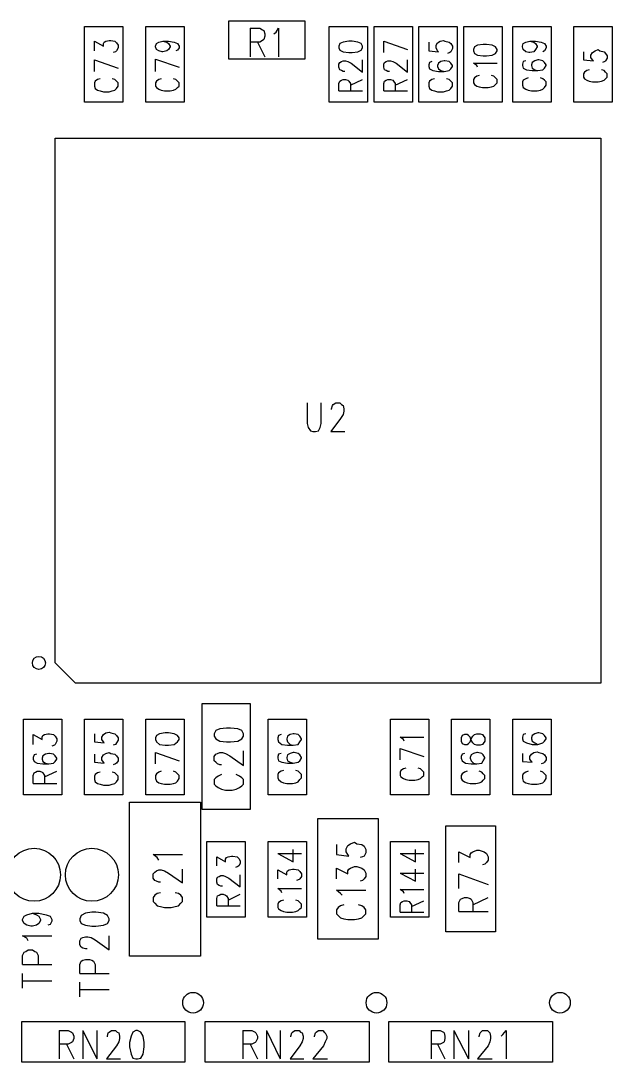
# Model space of a CAD drawing. Extents: x 11.9 to 28.1, y 10.8 to 21.2.
# Drawn here: x 20.896 to 21.621, y 15.791 to 17.069 of the extents above; entities that cross this region are included whole.
import ezdxf

# ---------------------------------------------------------------- set-up
doc = ezdxf.new("R2010")
doc.units = 0
doc.header["$MEASUREMENT"] = 0
doc.layers.add('LAYNR1', color=2, linetype='Continuous')

msp = doc.modelspace()

# ---------------------------------------------------------------- linework, layer by layer
at = {"layer": 'LAYNR1', "color": 7}
for points in [[(20.974, 16.969), (20.974, 17.062)], [(20.974, 17.062), (21.021, 17.062)], [(21.021, 17.062), (21.021, 16.969)], [(21.049, 16.969), (21.049, 17.062)], [(21.049, 17.062), (21.096, 17.062)], [(21.096, 17.062), (21.096, 16.969)], [(21.151, 17.069), (21.244, 17.069)], [(21.151, 17.022), (21.151, 17.069)], [(21.244, 17.069), (21.244, 17.022)], [(21.274, 16.969), (21.274, 17.062)], [(21.274, 17.062), (21.321, 17.062)], [(21.321, 17.062), (21.321, 16.969)], [(21.329, 16.969), (21.329, 17.062)], [(21.329, 17.062), (21.376, 17.062)], [(21.376, 17.062), (21.376, 16.969)], [(21.384, 16.969), (21.384, 17.062)], [(21.384, 17.062), (21.431, 17.062)], [(21.431, 17.062), (21.431, 16.969)], [(21.439, 16.969), (21.439, 17.062)], [(21.439, 17.062), (21.486, 17.062)], [(21.486, 17.062), (21.486, 16.969)], [(21.499, 16.969), (21.499, 17.062)], [(21.499, 17.062), (21.546, 17.062)], [(21.546, 17.062), (21.546, 16.969)], [(21.574, 16.969), (21.574, 17.062)], [(21.574, 17.062), (21.621, 17.062)], [(21.621, 17.062), (21.621, 16.969)], [(21.177, 17.06), (21.177, 17.025)], [(21.177, 17.06), (21.189, 17.06), (21.192, 17.058), (21.194, 17.057), (21.195, 17.053), (21.195, 17.05), (21.194, 17.046), (21.192, 17.045), (21.189, 17.043), (21.177, 17.043)], [(21.206, 17.053), (21.209, 17.055), (21.212, 17.06), (21.212, 17.025)], [(20.986, 17.032), (20.986, 17.044), (20.997, 17.038), (20.997, 17.041), (20.998, 17.043), (21, 17.044), (21.004, 17.045), (21.006, 17.045), (21.011, 17.044), (21.013, 17.042), (21.015, 17.039), (21.015, 17.036), (21.013, 17.032), (21.012, 17.031), (21.009, 17.03)], [(21.061, 17.038), (21.062, 17.041), (21.065, 17.043), (21.07, 17.044), (21.077, 17.044), (21.084, 17.043), (21.088, 17.041), (21.09, 17.038)], [(21.079, 17.038), (21.079, 17.037), (21.077, 17.034), (21.075, 17.032), (21.07, 17.031), (21.069, 17.031), (21.065, 17.032), (21.062, 17.034), (21.061, 17.037), (21.061, 17.038)], [(21.07, 17.044), (21.075, 17.043), (21.077, 17.041), (21.079, 17.038)], [(21.09, 17.038), (21.09, 17.036), (21.088, 17.033), (21.086, 17.032)], [(21.186, 17.043), (21.195, 17.025)], [(21.315, 17.038), (21.313, 17.041), (21.309, 17.043), (21.302, 17.044), (21.298, 17.044), (21.291, 17.043), (21.287, 17.041), (21.286, 17.038)], [(21.286, 17.036), (21.287, 17.033), (21.291, 17.031), (21.298, 17.03), (21.302, 17.03), (21.309, 17.031), (21.313, 17.033), (21.315, 17.036), (21.315, 17.038)], [(21.286, 17.038), (21.286, 17.036)], [(21.341, 17.044), (21.37, 17.034)], [(21.341, 17.03), (21.341, 17.044)], [(21.396, 17.043), (21.396, 17.032), (21.408, 17.031), (21.407, 17.032), (21.405, 17.036), (21.405, 17.039), (21.407, 17.042), (21.41, 17.044), (21.414, 17.045), (21.416, 17.044), (21.421, 17.043), (21.423, 17.041), (21.425, 17.038), (21.425, 17.035), (21.423, 17.031), (21.422, 17.03), (21.419, 17.029)], [(21.474, 17.027), (21.478, 17.029), (21.48, 17.032), (21.48, 17.034), (21.478, 17.037), (21.474, 17.039), (21.467, 17.04), (21.463, 17.04), (21.456, 17.039), (21.452, 17.037), (21.451, 17.034), (21.451, 17.032)], [(21.52, 17.044), (21.525, 17.043), (21.527, 17.041), (21.529, 17.038), (21.529, 17.037), (21.527, 17.034), (21.525, 17.031), (21.52, 17.03), (21.519, 17.03), (21.515, 17.031), (21.512, 17.034), (21.511, 17.037), (21.511, 17.038), (21.512, 17.041), (21.515, 17.043), (21.52, 17.044), (21.527, 17.044), (21.534, 17.043), (21.538, 17.041), (21.54, 17.038), (21.54, 17.036), (21.538, 17.032), (21.536, 17.031)], [(21.451, 17.032), (21.452, 17.029), (21.456, 17.027)], [(21.456, 17.027), (21.463, 17.026), (21.467, 17.026), (21.474, 17.027)], [(21.586, 17.031), (21.586, 17.021), (21.598, 17.02), (21.597, 17.021), (21.595, 17.024), (21.595, 17.027), (21.597, 17.03), (21.6, 17.032), (21.604, 17.034), (21.606, 17.032), (21.611, 17.031), (21.613, 17.029), (21.615, 17.026), (21.615, 17.023), (21.613, 17.02), (21.612, 17.019), (21.609, 17.018)], [(20.986, 17.021), (21.015, 17.011)], [(20.986, 17.007), (20.986, 17.021)], [(21.061, 17.022), (21.09, 17.012)], [(21.061, 17.007), (21.061, 17.022)], [(21.244, 17.022), (21.151, 17.022)], [(21.286, 17.016), (21.287, 17.018), (21.289, 17.019), (21.291, 17.02), (21.294, 17.02), (21.297, 17.019), (21.301, 17.017), (21.315, 17.006), (21.315, 17.021)], [(21.293, 17.007), (21.291, 17.007), (21.289, 17.008), (21.287, 17.009), (21.286, 17.012), (21.286, 17.016)], [(21.341, 17.016), (21.342, 17.018), (21.344, 17.019), (21.346, 17.02), (21.349, 17.02), (21.352, 17.019), (21.356, 17.017), (21.37, 17.006), (21.37, 17.021)], [(21.348, 17.007), (21.346, 17.007), (21.344, 17.008), (21.342, 17.009), (21.341, 17.012), (21.341, 17.016)], [(21.4, 17.019), (21.397, 17.018), (21.396, 17.015), (21.396, 17.013), (21.397, 17.01), (21.401, 17.008), (21.408, 17.007), (21.415, 17.007), (21.421, 17.008), (21.423, 17.01), (21.425, 17.013), (21.425, 17.014), (21.423, 17.017), (21.421, 17.019), (21.416, 17.02), (21.415, 17.02), (21.411, 17.019), (21.408, 17.017), (21.407, 17.014), (21.407, 17.013), (21.408, 17.01), (21.411, 17.008), (21.415, 17.007)], [(21.456, 17.012), (21.455, 17.014), (21.451, 17.017), (21.48, 17.017)], [(21.515, 17.02), (21.512, 17.019), (21.511, 17.016), (21.511, 17.014), (21.512, 17.011), (21.516, 17.009), (21.523, 17.008), (21.53, 17.008), (21.536, 17.009), (21.538, 17.011), (21.54, 17.014), (21.54, 17.015), (21.538, 17.018), (21.536, 17.02), (21.531, 17.021), (21.53, 17.021), (21.526, 17.02), (21.523, 17.018), (21.522, 17.015), (21.522, 17.014), (21.523, 17.011), (21.526, 17.009), (21.53, 17.008)], [(20.993, 16.998), (20.99, 16.997), (20.987, 16.995), (20.986, 16.993), (20.986, 16.989), (20.987, 16.986), (20.99, 16.984), (20.993, 16.983), (20.997, 16.982), (21.004, 16.982), (21.008, 16.983), (21.011, 16.984), (21.013, 16.986), (21.015, 16.989), (21.015, 16.993), (21.013, 16.995), (21.011, 16.997), (21.008, 16.998)], [(21.068, 16.998), (21.065, 16.997), (21.062, 16.995), (21.061, 16.993)], [(21.09, 16.993), (21.088, 16.995), (21.086, 16.997), (21.083, 16.998)], [(21.403, 16.998), (21.4, 16.997), (21.397, 16.995), (21.396, 16.993), (21.396, 16.989), (21.397, 16.986), (21.4, 16.984), (21.403, 16.983), (21.407, 16.982), (21.414, 16.982), (21.418, 16.983), (21.421, 16.984), (21.423, 16.986), (21.425, 16.989), (21.425, 16.993), (21.423, 16.995), (21.421, 16.997), (21.418, 16.998)], [(21.458, 17.002), (21.455, 17.001), (21.452, 16.999), (21.451, 16.997), (21.451, 16.993)], [(21.48, 16.993), (21.48, 16.997), (21.478, 16.999), (21.476, 17.001), (21.473, 17.002)], [(21.518, 16.999), (21.515, 16.998), (21.512, 16.996), (21.511, 16.994), (21.511, 16.99), (21.512, 16.987), (21.515, 16.985), (21.518, 16.984), (21.522, 16.983), (21.529, 16.983), (21.533, 16.984), (21.536, 16.985), (21.538, 16.987), (21.54, 16.99), (21.54, 16.994), (21.538, 16.996), (21.536, 16.998), (21.533, 16.999)], [(21.593, 17.009), (21.59, 17.008), (21.587, 17.006), (21.586, 17.004), (21.586, 17), (21.587, 16.998), (21.59, 16.996), (21.593, 16.995), (21.597, 16.994), (21.604, 16.994), (21.608, 16.995), (21.611, 16.996), (21.613, 16.998), (21.615, 17), (21.615, 17.004), (21.613, 17.006), (21.611, 17.008), (21.608, 17.009)], [(21.061, 16.993), (21.061, 16.989), (21.062, 16.987), (21.065, 16.985), (21.068, 16.984), (21.072, 16.983), (21.079, 16.983), (21.083, 16.984), (21.086, 16.985), (21.088, 16.987), (21.09, 16.989), (21.09, 16.993)], [(21.286, 16.983), (21.286, 16.992), (21.287, 16.995), (21.289, 16.996), (21.291, 16.997), (21.294, 16.997), (21.297, 16.996), (21.298, 16.995), (21.3, 16.992), (21.3, 16.983)], [(21.3, 16.99), (21.315, 16.997)], [(21.341, 16.983), (21.341, 16.992), (21.342, 16.995), (21.344, 16.996), (21.346, 16.997), (21.349, 16.997), (21.352, 16.996), (21.353, 16.995), (21.355, 16.992), (21.355, 16.983)], [(21.355, 16.99), (21.37, 16.997)], [(21.451, 16.993), (21.452, 16.991), (21.455, 16.989), (21.458, 16.988), (21.462, 16.987), (21.469, 16.987), (21.473, 16.988), (21.476, 16.989), (21.478, 16.991), (21.48, 16.993)], [(21.286, 16.983), (21.315, 16.983)], [(21.341, 16.983), (21.37, 16.983)], [(21.021, 16.969), (20.974, 16.969)], [(21.096, 16.969), (21.049, 16.969)], [(21.321, 16.969), (21.274, 16.969)], [(21.376, 16.969), (21.329, 16.969)], [(21.431, 16.969), (21.384, 16.969)], [(21.486, 16.969), (21.439, 16.969)], [(21.546, 16.969), (21.499, 16.969)], [(21.621, 16.969), (21.574, 16.969)], [(20.938, 16.281), (20.938, 16.925)], [(20.938, 16.925), (21.607, 16.925)], [(21.607, 16.925), (21.607, 16.256)], [(21.247, 16.6), (21.247, 16.575)], [(21.264, 16.575), (21.264, 16.6)], [(21.277, 16.593), (21.278, 16.597)], [(21.277, 16.592), (21.277, 16.593)], [(21.278, 16.597), (21.279, 16.598)], [(21.279, 16.598), (21.282, 16.6)], [(21.282, 16.6), (21.287, 16.6)], [(21.287, 16.6), (21.289, 16.598)], [(21.289, 16.598), (21.291, 16.597)], [(21.291, 16.597), (21.292, 16.593)], [(21.292, 16.59), (21.291, 16.586)], [(21.292, 16.593), (21.292, 16.59)], [(21.288, 16.581), (21.276, 16.565)], [(21.291, 16.586), (21.288, 16.581)], [(21.247, 16.575), (21.248, 16.57)], [(21.248, 16.57), (21.251, 16.566)], [(21.251, 16.566), (21.254, 16.565)], [(21.254, 16.565), (21.257, 16.565)], [(21.257, 16.565), (21.261, 16.566)], [(21.261, 16.566), (21.263, 16.57)], [(21.263, 16.57), (21.264, 16.575)], [(21.276, 16.565), (21.293, 16.565)], [(20.963, 16.256), (20.938, 16.281)], [(21.607, 16.256), (20.963, 16.256)], [(21.118, 16.101), (21.118, 16.231)], [(21.118, 16.231), (21.177, 16.231)], [(21.177, 16.231), (21.177, 16.101)], [(20.899, 16.119), (20.899, 16.212)], [(20.899, 16.212), (20.946, 16.212)], [(20.946, 16.212), (20.946, 16.119)], [(20.974, 16.119), (20.974, 16.212)], [(20.974, 16.212), (21.021, 16.212)], [(21.021, 16.212), (21.021, 16.119)], [(21.049, 16.119), (21.049, 16.212)], [(21.049, 16.212), (21.096, 16.212)], [(21.096, 16.212), (21.096, 16.119)], [(21.199, 16.119), (21.199, 16.212)], [(21.199, 16.212), (21.246, 16.212)], [(21.246, 16.212), (21.246, 16.119)], [(21.349, 16.119), (21.349, 16.212)], [(21.349, 16.212), (21.396, 16.212)], [(21.396, 16.212), (21.396, 16.119)], [(21.424, 16.119), (21.424, 16.212)], [(21.424, 16.212), (21.471, 16.212)], [(21.471, 16.212), (21.471, 16.119)], [(21.499, 16.119), (21.499, 16.212)], [(21.499, 16.212), (21.546, 16.212)], [(21.546, 16.212), (21.546, 16.119)], [(20.911, 16.181), (20.911, 16.193), (20.922, 16.187), (20.922, 16.19), (20.923, 16.192), (20.925, 16.193), (20.929, 16.194), (20.931, 16.194), (20.936, 16.193), (20.938, 16.191), (20.94, 16.188), (20.94, 16.185), (20.938, 16.181), (20.937, 16.18), (20.934, 16.179)], [(20.986, 16.194), (20.986, 16.184), (20.998, 16.183), (20.997, 16.184), (20.995, 16.187), (20.995, 16.19), (20.997, 16.193), (21, 16.195), (21.004, 16.196), (21.006, 16.195), (21.011, 16.194), (21.013, 16.192), (21.015, 16.189), (21.015, 16.186), (21.013, 16.183), (21.012, 16.181), (21.009, 16.18)], [(21.215, 16.193), (21.212, 16.192), (21.211, 16.189), (21.211, 16.187), (21.212, 16.184), (21.216, 16.181), (21.223, 16.18), (21.23, 16.18), (21.236, 16.181), (21.238, 16.184), (21.24, 16.187), (21.24, 16.188), (21.238, 16.191), (21.236, 16.193), (21.231, 16.194), (21.23, 16.194), (21.226, 16.193), (21.223, 16.191), (21.222, 16.188), (21.222, 16.187), (21.223, 16.184), (21.226, 16.181), (21.23, 16.18)], [(21.448, 16.188), (21.45, 16.191), (21.452, 16.193), (21.455, 16.194), (21.459, 16.194), (21.462, 16.193), (21.463, 16.192), (21.465, 16.189), (21.465, 16.185), (21.463, 16.182), (21.462, 16.181), (21.459, 16.18), (21.455, 16.18), (21.452, 16.181), (21.45, 16.183), (21.448, 16.186), (21.447, 16.19), (21.445, 16.192), (21.443, 16.193), (21.44, 16.193), (21.437, 16.192), (21.436, 16.189), (21.436, 16.185)], [(21.515, 16.194), (21.512, 16.193), (21.511, 16.19), (21.511, 16.188), (21.512, 16.185), (21.516, 16.183), (21.523, 16.181), (21.53, 16.181), (21.536, 16.183), (21.538, 16.185), (21.54, 16.188), (21.54, 16.189), (21.538, 16.192), (21.536, 16.194), (21.531, 16.195), (21.53, 16.195), (21.526, 16.194), (21.523, 16.192), (21.522, 16.189), (21.522, 16.188), (21.523, 16.185), (21.526, 16.183), (21.53, 16.181)], [(21.366, 16.185), (21.365, 16.187), (21.361, 16.19), (21.39, 16.19)], [(21.436, 16.185), (21.437, 16.182), (21.44, 16.181), (21.443, 16.181), (21.445, 16.182), (21.447, 16.184), (21.448, 16.188)], [(20.915, 16.169), (20.912, 16.168), (20.911, 16.165), (20.911, 16.163), (20.912, 16.16), (20.916, 16.158), (20.923, 16.157), (20.93, 16.157), (20.936, 16.158), (20.938, 16.16), (20.94, 16.163), (20.94, 16.164), (20.938, 16.167), (20.936, 16.169), (20.931, 16.17), (20.93, 16.17), (20.926, 16.169), (20.923, 16.167), (20.922, 16.164), (20.922, 16.163), (20.923, 16.16), (20.926, 16.158), (20.93, 16.157)], [(20.986, 16.169), (20.986, 16.159), (20.998, 16.158), (20.997, 16.159), (20.995, 16.162), (20.995, 16.165), (20.997, 16.168), (21, 16.17), (21.004, 16.171), (21.006, 16.17), (21.011, 16.169), (21.013, 16.167), (21.015, 16.164), (21.015, 16.161), (21.013, 16.158), (21.012, 16.157), (21.009, 16.156)], [(21.061, 16.171), (21.09, 16.161)], [(21.061, 16.157), (21.061, 16.171)], [(21.142, 16.156), (21.14, 16.156), (21.137, 16.157), (21.135, 16.159), (21.133, 16.161), (21.133, 16.166), (21.135, 16.169), (21.137, 16.17), (21.14, 16.171), (21.143, 16.171), (21.147, 16.17), (21.152, 16.167), (21.169, 16.155), (21.169, 16.173)], [(21.215, 16.17), (21.212, 16.169), (21.211, 16.166), (21.211, 16.164), (21.212, 16.161), (21.216, 16.159), (21.223, 16.158), (21.23, 16.158), (21.236, 16.159), (21.238, 16.161), (21.24, 16.164), (21.24, 16.165), (21.238, 16.168), (21.236, 16.17), (21.231, 16.171), (21.23, 16.171), (21.226, 16.17), (21.223, 16.168), (21.222, 16.165), (21.222, 16.164), (21.223, 16.161), (21.226, 16.159), (21.23, 16.158)], [(21.361, 16.176), (21.39, 16.166)], [(21.361, 16.162), (21.361, 16.176)], [(21.436, 16.166), (21.436, 16.164), (21.437, 16.161), (21.441, 16.158), (21.448, 16.157), (21.455, 16.157), (21.461, 16.158), (21.463, 16.161), (21.465, 16.164), (21.465, 16.165), (21.463, 16.168), (21.461, 16.17), (21.456, 16.171), (21.455, 16.171), (21.451, 16.17), (21.448, 16.168), (21.447, 16.165), (21.447, 16.164), (21.448, 16.161), (21.451, 16.158), (21.455, 16.157)], [(21.44, 16.17), (21.437, 16.169), (21.436, 16.166)], [(21.511, 16.17), (21.511, 16.16), (21.523, 16.159), (21.522, 16.16), (21.52, 16.163), (21.52, 16.166), (21.522, 16.169), (21.525, 16.171), (21.529, 16.172), (21.531, 16.171), (21.536, 16.17), (21.538, 16.168), (21.54, 16.165), (21.54, 16.162), (21.538, 16.159), (21.537, 16.158), (21.534, 16.157)], [(20.911, 16.133), (20.911, 16.143), (20.912, 16.146), (20.914, 16.147), (20.916, 16.148), (20.919, 16.148), (20.922, 16.147), (20.923, 16.146), (20.925, 16.143), (20.925, 16.133)], [(20.925, 16.141), (20.94, 16.148)], [(20.993, 16.147), (20.99, 16.146), (20.987, 16.144), (20.986, 16.142), (20.986, 16.138), (20.987, 16.135), (20.99, 16.133), (20.993, 16.132), (20.997, 16.131), (21.004, 16.131), (21.008, 16.132), (21.011, 16.133), (21.013, 16.135), (21.015, 16.138), (21.015, 16.142), (21.013, 16.144), (21.011, 16.146), (21.008, 16.147)], [(21.068, 16.148), (21.065, 16.147), (21.062, 16.145), (21.061, 16.143), (21.061, 16.139), (21.062, 16.136), (21.065, 16.134), (21.068, 16.133), (21.072, 16.132), (21.079, 16.132), (21.083, 16.133), (21.086, 16.134), (21.088, 16.136), (21.09, 16.139), (21.09, 16.143), (21.088, 16.145), (21.086, 16.147), (21.083, 16.148)], [(21.142, 16.144), (21.138, 16.142), (21.135, 16.14), (21.133, 16.138), (21.133, 16.132), (21.135, 16.13), (21.138, 16.128), (21.142, 16.126), (21.147, 16.125), (21.155, 16.125), (21.16, 16.126), (21.164, 16.128), (21.167, 16.13), (21.169, 16.132), (21.169, 16.138), (21.167, 16.14), (21.164, 16.142), (21.16, 16.144)], [(21.218, 16.149), (21.215, 16.148), (21.212, 16.146), (21.211, 16.144), (21.211, 16.14), (21.212, 16.138), (21.215, 16.135), (21.218, 16.134), (21.222, 16.133), (21.229, 16.133), (21.233, 16.134), (21.236, 16.135), (21.238, 16.138), (21.24, 16.14), (21.24, 16.144), (21.238, 16.146), (21.236, 16.148), (21.233, 16.149)], [(21.368, 16.152), (21.365, 16.151), (21.362, 16.149), (21.361, 16.147), (21.361, 16.143)], [(21.361, 16.143), (21.362, 16.141), (21.365, 16.139), (21.368, 16.138), (21.372, 16.137), (21.379, 16.137), (21.383, 16.138), (21.386, 16.139), (21.388, 16.141), (21.39, 16.143)], [(21.39, 16.143), (21.39, 16.147), (21.388, 16.149), (21.386, 16.151), (21.383, 16.152)], [(21.443, 16.148), (21.44, 16.147), (21.437, 16.145), (21.436, 16.143)], [(21.436, 16.143), (21.436, 16.139), (21.437, 16.137), (21.44, 16.135), (21.443, 16.134), (21.447, 16.133), (21.454, 16.133), (21.458, 16.134), (21.461, 16.135), (21.463, 16.137), (21.465, 16.139), (21.465, 16.143)], [(21.465, 16.143), (21.463, 16.145), (21.461, 16.147), (21.458, 16.148)], [(21.518, 16.148), (21.515, 16.147), (21.512, 16.145), (21.511, 16.143), (21.511, 16.139), (21.512, 16.136), (21.515, 16.134), (21.518, 16.133), (21.522, 16.132), (21.529, 16.132), (21.533, 16.133), (21.536, 16.134), (21.538, 16.136), (21.54, 16.139), (21.54, 16.143), (21.538, 16.145), (21.536, 16.147), (21.533, 16.148)], [(20.911, 16.133), (20.94, 16.133)], [(20.946, 16.119), (20.899, 16.119)], [(21.021, 16.119), (20.974, 16.119)], [(21.096, 16.119), (21.049, 16.119)], [(21.246, 16.119), (21.199, 16.119)], [(21.396, 16.119), (21.349, 16.119)], [(21.471, 16.119), (21.424, 16.119)], [(21.546, 16.119), (21.499, 16.119)], [(21.029, 15.921), (21.029, 16.11)], [(21.029, 16.11), (21.116, 16.11)], [(21.116, 16.11), (21.116, 15.921)], [(21.177, 16.101), (21.118, 16.101)], [(21.26, 15.942), (21.26, 16.09)], [(21.26, 16.09), (21.334, 16.09)], [(21.334, 16.09), (21.334, 15.942)], [(21.417, 15.951), (21.417, 16.081)], [(21.417, 16.081), (21.478, 16.081)], [(21.478, 16.081), (21.478, 15.951)], [(21.124, 15.969), (21.124, 16.062)], [(21.124, 16.062), (21.171, 16.062)], [(21.171, 16.062), (21.171, 15.969)], [(21.199, 15.969), (21.199, 16.062)], [(21.199, 16.062), (21.246, 16.062)], [(21.211, 16.047), (21.23, 16.037), (21.23, 16.052)], [(21.246, 16.062), (21.246, 15.969)], [(21.283, 16.058), (21.283, 16.046)], [(21.295, 16.053), (21.297, 16.057)], [(21.295, 16.049), (21.295, 16.053)], [(21.297, 16.057), (21.3, 16.059)], [(21.3, 16.059), (21.305, 16.061)], [(21.305, 16.061), (21.308, 16.059)], [(21.308, 16.059), (21.314, 16.058)], [(21.314, 16.058), (21.317, 16.056)], [(21.317, 16.056), (21.319, 16.052)], [(21.319, 16.052), (21.319, 16.048)], [(21.349, 15.969), (21.349, 16.062)], [(21.349, 16.062), (21.396, 16.062)], [(21.361, 16.047), (21.38, 16.037), (21.38, 16.052)], [(21.396, 16.062), (21.396, 15.969)], [(21.063, 16.042), (21.058, 16.046)], [(21.058, 16.046), (21.094, 16.046)], [(21.065, 16.039), (21.063, 16.042)], [(21.136, 16.032), (21.136, 16.043), (21.147, 16.037), (21.147, 16.04), (21.148, 16.042), (21.15, 16.043), (21.154, 16.044), (21.156, 16.044), (21.161, 16.043), (21.163, 16.041), (21.165, 16.038)], [(21.211, 16.047), (21.24, 16.047)], [(21.283, 16.046), (21.298, 16.044)], [(21.297, 16.046), (21.295, 16.049)], [(21.298, 16.044), (21.297, 16.046)], [(21.315, 16.043), (21.312, 16.042)], [(21.317, 16.044), (21.315, 16.043)], [(21.319, 16.048), (21.317, 16.044)], [(21.361, 16.047), (21.39, 16.047)], [(21.433, 16.036), (21.433, 16.049)], [(21.433, 16.049), (21.447, 16.042)], [(21.447, 16.046), (21.448, 16.048)], [(21.447, 16.042), (21.447, 16.046)], [(21.448, 16.048), (21.45, 16.049)], [(21.45, 16.049), (21.455, 16.051)], [(21.455, 16.051), (21.458, 16.051)], [(21.458, 16.051), (21.464, 16.049)], [(21.464, 16.049), (21.467, 16.047)], [(21.467, 16.047), (21.469, 16.043)], [(21.469, 16.039), (21.467, 16.036)], [(21.469, 16.043), (21.469, 16.039)], [(21.062, 16.026), (21.065, 16.027)], [(21.065, 16.027), (21.068, 16.027)], [(21.068, 16.027), (21.072, 16.026)], [(21.094, 16.011), (21.094, 16.028)], [(21.165, 16.038), (21.165, 16.035), (21.163, 16.032), (21.162, 16.031), (21.159, 16.03)], [(21.211, 16.016), (21.211, 16.027)], [(21.211, 16.027), (21.222, 16.021), (21.222, 16.024), (21.223, 16.026), (21.225, 16.027)], [(21.225, 16.027), (21.229, 16.028), (21.231, 16.028), (21.236, 16.027)], [(21.236, 16.027), (21.238, 16.025), (21.24, 16.022), (21.24, 16.019), (21.238, 16.016)], [(21.283, 16.016), (21.283, 16.029)], [(21.283, 16.029), (21.297, 16.022)], [(21.297, 16.026), (21.298, 16.028)], [(21.298, 16.028), (21.3, 16.029)], [(21.3, 16.029), (21.305, 16.031)], [(21.305, 16.031), (21.308, 16.031)], [(21.308, 16.031), (21.314, 16.029)], [(21.314, 16.029), (21.317, 16.027)], [(21.317, 16.027), (21.319, 16.023)], [(21.361, 16.023), (21.38, 16.013), (21.38, 16.028)], [(21.465, 16.034), (21.462, 16.033)], [(21.467, 16.036), (21.465, 16.034)], [(21.058, 16.022), (21.06, 16.024)], [(21.058, 16.017), (21.058, 16.022)], [(21.06, 16.014), (21.058, 16.017)], [(21.06, 16.024), (21.062, 16.026)], [(21.062, 16.013), (21.06, 16.014)], [(21.072, 16.026), (21.077, 16.023)], [(21.077, 16.023), (21.094, 16.011)], [(21.136, 16.016), (21.137, 16.018), (21.139, 16.019), (21.141, 16.02), (21.144, 16.02), (21.147, 16.019), (21.151, 16.017), (21.165, 16.006), (21.165, 16.021)], [(21.143, 16.007), (21.141, 16.007), (21.139, 16.008), (21.137, 16.009), (21.136, 16.012), (21.136, 16.016)], [(21.238, 16.016), (21.237, 16.015), (21.234, 16.014)], [(21.297, 16.022), (21.297, 16.026)], [(21.315, 16.014), (21.312, 16.013)], [(21.317, 16.016), (21.315, 16.014)], [(21.319, 16.019), (21.317, 16.016)], [(21.319, 16.023), (21.319, 16.019)], [(21.361, 16.023), (21.39, 16.023)], [(21.433, 16.022), (21.469, 16.009)], [(21.433, 16.004), (21.433, 16.022)], [(21.065, 16.012), (21.062, 16.013)], [(21.067, 16.012), (21.065, 16.012)], [(21.216, 15.999), (21.215, 16.001), (21.211, 16.004)], [(21.211, 16.004), (21.24, 16.004)], [(21.288, 15.998), (21.283, 16.002)], [(21.283, 16.002), (21.319, 16.002)], [(21.366, 15.998), (21.365, 16), (21.361, 16.003), (21.39, 16.003)], [(21.06, 15.996), (21.058, 15.993)], [(21.058, 15.993), (21.058, 15.988)], [(21.058, 15.988), (21.06, 15.986)], [(21.063, 15.998), (21.06, 15.996)], [(21.067, 15.999), (21.063, 15.998)], [(21.089, 15.998), (21.085, 15.999)], [(21.092, 15.996), (21.089, 15.998)], [(21.094, 15.993), (21.092, 15.996)], [(21.092, 15.986), (21.094, 15.988)], [(21.094, 15.988), (21.094, 15.993)], [(21.136, 15.983), (21.136, 15.992), (21.137, 15.995), (21.139, 15.996), (21.141, 15.997), (21.144, 15.997), (21.147, 15.996), (21.148, 15.995), (21.15, 15.992), (21.15, 15.983)], [(21.15, 15.99), (21.165, 15.997)], [(21.218, 15.99), (21.215, 15.989), (21.212, 15.987), (21.211, 15.985), (21.211, 15.981), (21.212, 15.979), (21.215, 15.977), (21.218, 15.976), (21.222, 15.975), (21.229, 15.975), (21.233, 15.976), (21.236, 15.977), (21.238, 15.979), (21.24, 15.981), (21.24, 15.985), (21.238, 15.987), (21.236, 15.989), (21.233, 15.99)], [(21.29, 15.996), (21.288, 15.998)], [(21.361, 15.975), (21.361, 15.984), (21.362, 15.987), (21.364, 15.988), (21.366, 15.989), (21.369, 15.989), (21.372, 15.988), (21.373, 15.987), (21.375, 15.984), (21.375, 15.975)], [(21.375, 15.982), (21.39, 15.989)], [(21.433, 15.987), (21.435, 15.991)], [(21.435, 15.991), (21.437, 15.992)], [(21.437, 15.992), (21.44, 15.993)], [(21.44, 15.993), (21.443, 15.993)], [(21.443, 15.993), (21.447, 15.992)], [(21.447, 15.992), (21.448, 15.991)], [(21.448, 15.991), (21.45, 15.987)], [(21.45, 15.984), (21.469, 15.993)], [(21.06, 15.986), (21.063, 15.983)], [(21.063, 15.983), (21.067, 15.982)], [(21.067, 15.982), (21.072, 15.981)], [(21.072, 15.981), (21.08, 15.981)], [(21.08, 15.981), (21.085, 15.982)], [(21.085, 15.982), (21.089, 15.983)], [(21.089, 15.983), (21.092, 15.986)], [(21.136, 15.983), (21.165, 15.983)], [(21.285, 15.981), (21.283, 15.978)], [(21.283, 15.978), (21.283, 15.973)], [(21.288, 15.983), (21.285, 15.981)], [(21.292, 15.984), (21.288, 15.983)], [(21.314, 15.983), (21.31, 15.984)], [(21.317, 15.981), (21.314, 15.983)], [(21.319, 15.978), (21.317, 15.981)], [(21.319, 15.973), (21.319, 15.978)], [(21.433, 15.976), (21.433, 15.987)], [(21.433, 15.976), (21.469, 15.976)], [(21.45, 15.987), (21.45, 15.976)], [(20.91, 15.974), (20.915, 15.972), (20.918, 15.97), (20.92, 15.966), (20.92, 15.965), (20.918, 15.961), (20.915, 15.959), (20.91, 15.958), (20.908, 15.958), (20.903, 15.959), (20.9, 15.961), (20.898, 15.965), (20.898, 15.966), (20.9, 15.97), (20.903, 15.972), (20.91, 15.974), (20.918, 15.974), (20.927, 15.972), (20.932, 15.97), (20.934, 15.966), (20.934, 15.964), (20.932, 15.96), (20.929, 15.959)], [(21.171, 15.969), (21.124, 15.969)], [(21.246, 15.969), (21.199, 15.969)], [(21.283, 15.973), (21.285, 15.971)], [(21.285, 15.971), (21.288, 15.968)], [(21.288, 15.968), (21.292, 15.967)], [(21.292, 15.967), (21.297, 15.966)], [(21.297, 15.966), (21.305, 15.966)], [(21.305, 15.966), (21.31, 15.967)], [(21.31, 15.967), (21.314, 15.968)], [(21.314, 15.968), (21.317, 15.971)], [(21.317, 15.971), (21.319, 15.973)], [(21.396, 15.969), (21.349, 15.969)], [(21.361, 15.975), (21.39, 15.975)], [(21.478, 15.951), (21.417, 15.951)], [(20.905, 15.94), (20.903, 15.943), (20.898, 15.946), (20.934, 15.946)], [(20.977, 15.93), (20.975, 15.93), (20.972, 15.931), (20.97, 15.932), (20.968, 15.935), (20.968, 15.94), (20.97, 15.943), (20.972, 15.944), (20.975, 15.945), (20.978, 15.945), (20.982, 15.944), (20.987, 15.941), (21.004, 15.929), (21.004, 15.946)], [(21.334, 15.942), (21.26, 15.942)], [(20.898, 15.911), (20.898, 15.922), (20.9, 15.926), (20.902, 15.927), (20.905, 15.929), (20.91, 15.929), (20.913, 15.927), (20.915, 15.926), (20.917, 15.922), (20.917, 15.911)], [(20.968, 15.9), (20.968, 15.911), (20.97, 15.915), (20.972, 15.916), (20.975, 15.917), (20.98, 15.917), (20.983, 15.916), (20.985, 15.915), (20.987, 15.911), (20.987, 15.9)], [(21.116, 15.921), (21.029, 15.921)], [(20.898, 15.911), (20.934, 15.911)], [(20.898, 15.882), (20.898, 15.9)], [(20.968, 15.9), (21.004, 15.9)], [(20.898, 15.891), (20.934, 15.891)], [(20.968, 15.871), (20.968, 15.889)], [(20.968, 15.88), (21.004, 15.88)], [(20.897, 15.791), (20.897, 15.841)], [(20.897, 15.841), (21.097, 15.841)], [(21.097, 15.841), (21.097, 15.791)], [(21.122, 15.791), (21.122, 15.841)], [(21.122, 15.841), (21.323, 15.841)], [(21.323, 15.841), (21.323, 15.791)], [(21.347, 15.791), (21.347, 15.841)], [(21.347, 15.841), (21.548, 15.841)], [(21.548, 15.841), (21.548, 15.791)], [(20.943, 15.83), (20.943, 15.795)], [(20.943, 15.83), (20.954, 15.83)], [(20.954, 15.83), (20.958, 15.828)], [(20.958, 15.828), (20.959, 15.827)], [(20.959, 15.827), (20.961, 15.823)], [(20.961, 15.823), (20.961, 15.82)], [(20.972, 15.83), (20.972, 15.795)], [(20.972, 15.83), (20.989, 15.795)], [(20.989, 15.83), (20.989, 15.795)], [(21.002, 15.823), (21.003, 15.827)], [(21.002, 15.822), (21.002, 15.823)], [(21.003, 15.827), (21.004, 15.828)], [(21.004, 15.828), (21.007, 15.83)], [(21.007, 15.83), (21.012, 15.83)], [(21.012, 15.83), (21.014, 15.828)], [(21.014, 15.828), (21.016, 15.827)], [(21.016, 15.827), (21.017, 15.823)], [(21.017, 15.823), (21.017, 15.82)], [(21.031, 15.823), (21.029, 15.815)], [(21.033, 15.828), (21.031, 15.823)], [(21.037, 15.83), (21.033, 15.828)], [(21.039, 15.83), (21.037, 15.83)], [(21.043, 15.828), (21.039, 15.83)], [(21.046, 15.823), (21.043, 15.828)], [(21.047, 15.815), (21.046, 15.823)], [(21.168, 15.83), (21.168, 15.795)], [(21.168, 15.83), (21.179, 15.83)], [(21.179, 15.83), (21.183, 15.828)], [(21.183, 15.828), (21.184, 15.827)], [(21.184, 15.827), (21.186, 15.823)], [(21.186, 15.823), (21.186, 15.82)], [(21.197, 15.83), (21.197, 15.795)], [(21.197, 15.83), (21.214, 15.795)], [(21.214, 15.83), (21.214, 15.795)], [(21.227, 15.823), (21.228, 15.827)], [(21.227, 15.822), (21.227, 15.823)], [(21.228, 15.827), (21.229, 15.828)], [(21.229, 15.828), (21.232, 15.83)], [(21.232, 15.83), (21.237, 15.83)], [(21.237, 15.83), (21.239, 15.828)], [(21.239, 15.828), (21.241, 15.827)], [(21.241, 15.827), (21.242, 15.823)], [(21.242, 15.823), (21.242, 15.82)], [(21.256, 15.823), (21.257, 15.827)], [(21.256, 15.822), (21.256, 15.823)], [(21.257, 15.827), (21.258, 15.828)], [(21.258, 15.828), (21.261, 15.83)], [(21.261, 15.83), (21.266, 15.83)], [(21.266, 15.83), (21.268, 15.828)], [(21.268, 15.828), (21.269, 15.827)], [(21.269, 15.827), (21.271, 15.823)], [(21.271, 15.823), (21.271, 15.82)], [(21.399, 15.83), (21.399, 15.795)], [(21.399, 15.83), (21.41, 15.83), (21.414, 15.828), (21.415, 15.827), (21.416, 15.823), (21.416, 15.82), (21.415, 15.816), (21.414, 15.815), (21.41, 15.813), (21.399, 15.813)], [(21.427, 15.83), (21.427, 15.795)], [(21.427, 15.83), (21.445, 15.795)], [(21.445, 15.83), (21.445, 15.795)], [(21.458, 15.822), (21.458, 15.823), (21.459, 15.827), (21.46, 15.828), (21.462, 15.83), (21.468, 15.83), (21.47, 15.828), (21.471, 15.827), (21.472, 15.823), (21.472, 15.82), (21.471, 15.816), (21.469, 15.811), (21.456, 15.795), (21.474, 15.795)], [(21.485, 15.823), (21.487, 15.825), (21.491, 15.83), (21.491, 15.795)], [(20.954, 15.813), (20.943, 15.813)], [(20.952, 15.813), (20.961, 15.795)], [(20.958, 15.815), (20.954, 15.813)], [(20.959, 15.816), (20.958, 15.815)], [(20.961, 15.82), (20.959, 15.816)], [(21.013, 15.811), (21.001, 15.795)], [(21.016, 15.816), (21.013, 15.811)], [(21.017, 15.82), (21.016, 15.816)], [(21.029, 15.815), (21.029, 15.81)], [(21.029, 15.81), (21.031, 15.801)], [(21.046, 15.801), (21.047, 15.81)], [(21.047, 15.81), (21.047, 15.815)], [(21.179, 15.813), (21.168, 15.813)], [(21.177, 15.813), (21.186, 15.795)], [(21.183, 15.815), (21.179, 15.813)], [(21.184, 15.816), (21.183, 15.815)], [(21.186, 15.82), (21.184, 15.816)], [(21.238, 15.811), (21.226, 15.795)], [(21.241, 15.816), (21.238, 15.811)], [(21.242, 15.82), (21.241, 15.816)], [(21.267, 15.811), (21.254, 15.795)], [(21.269, 15.816), (21.267, 15.811)], [(21.271, 15.82), (21.269, 15.816)], [(21.407, 15.813), (21.416, 15.795)], [(21.031, 15.801), (21.033, 15.796)], [(21.043, 15.796), (21.046, 15.801)], [(21.097, 15.791), (20.897, 15.791)], [(21.001, 15.795), (21.018, 15.795)], [(21.033, 15.796), (21.037, 15.795)], [(21.037, 15.795), (21.039, 15.795)], [(21.039, 15.795), (21.043, 15.796)], [(21.323, 15.791), (21.122, 15.791)], [(21.226, 15.795), (21.243, 15.795)], [(21.254, 15.795), (21.272, 15.795)], [(21.548, 15.791), (21.347, 15.791)]]:
    msp.add_lwpolyline(points, dxfattribs=at)
for points in [[(21.061, 16.187), (21.062, 16.184), (21.066, 16.181), (21.073, 16.18), (21.077, 16.18), (21.084, 16.181), (21.088, 16.184), (21.09, 16.187), (21.09, 16.189), (21.088, 16.192), (21.084, 16.194), (21.077, 16.195), (21.073, 16.195), (21.066, 16.194), (21.062, 16.192), (21.061, 16.189), (21.061, 16.187)], [(21.133, 16.191), (21.135, 16.188), (21.14, 16.185), (21.148, 16.184), (21.153, 16.184), (21.162, 16.185), (21.167, 16.188), (21.169, 16.191), (21.169, 16.194), (21.167, 16.198), (21.162, 16.2), (21.153, 16.201), (21.148, 16.201), (21.14, 16.2), (21.135, 16.198), (21.133, 16.194), (21.133, 16.191)], [(20.968, 15.965), (20.97, 15.961), (20.975, 15.959), (20.983, 15.958), (20.988, 15.958), (20.997, 15.959), (21.002, 15.961), (21.004, 15.965), (21.004, 15.967), (21.002, 15.971), (20.997, 15.974), (20.988, 15.975), (20.983, 15.975), (20.975, 15.974), (20.97, 15.971), (20.968, 15.967), (20.968, 15.965)]]:
    msp.add_lwpolyline(points, close=True, dxfattribs=at)
for centre, radius in [((20.918, 16.281), 0.008), ((20.912, 16.021), 0.0325), ((20.983, 16.021), 0.0325), ((21.107, 15.864), 0.0127), ((21.332, 15.864), 0.0127), ((21.557, 15.864), 0.0127)]:
    msp.add_circle(centre, radius, dxfattribs=at)

doc.saveas('drawing.dxf')
